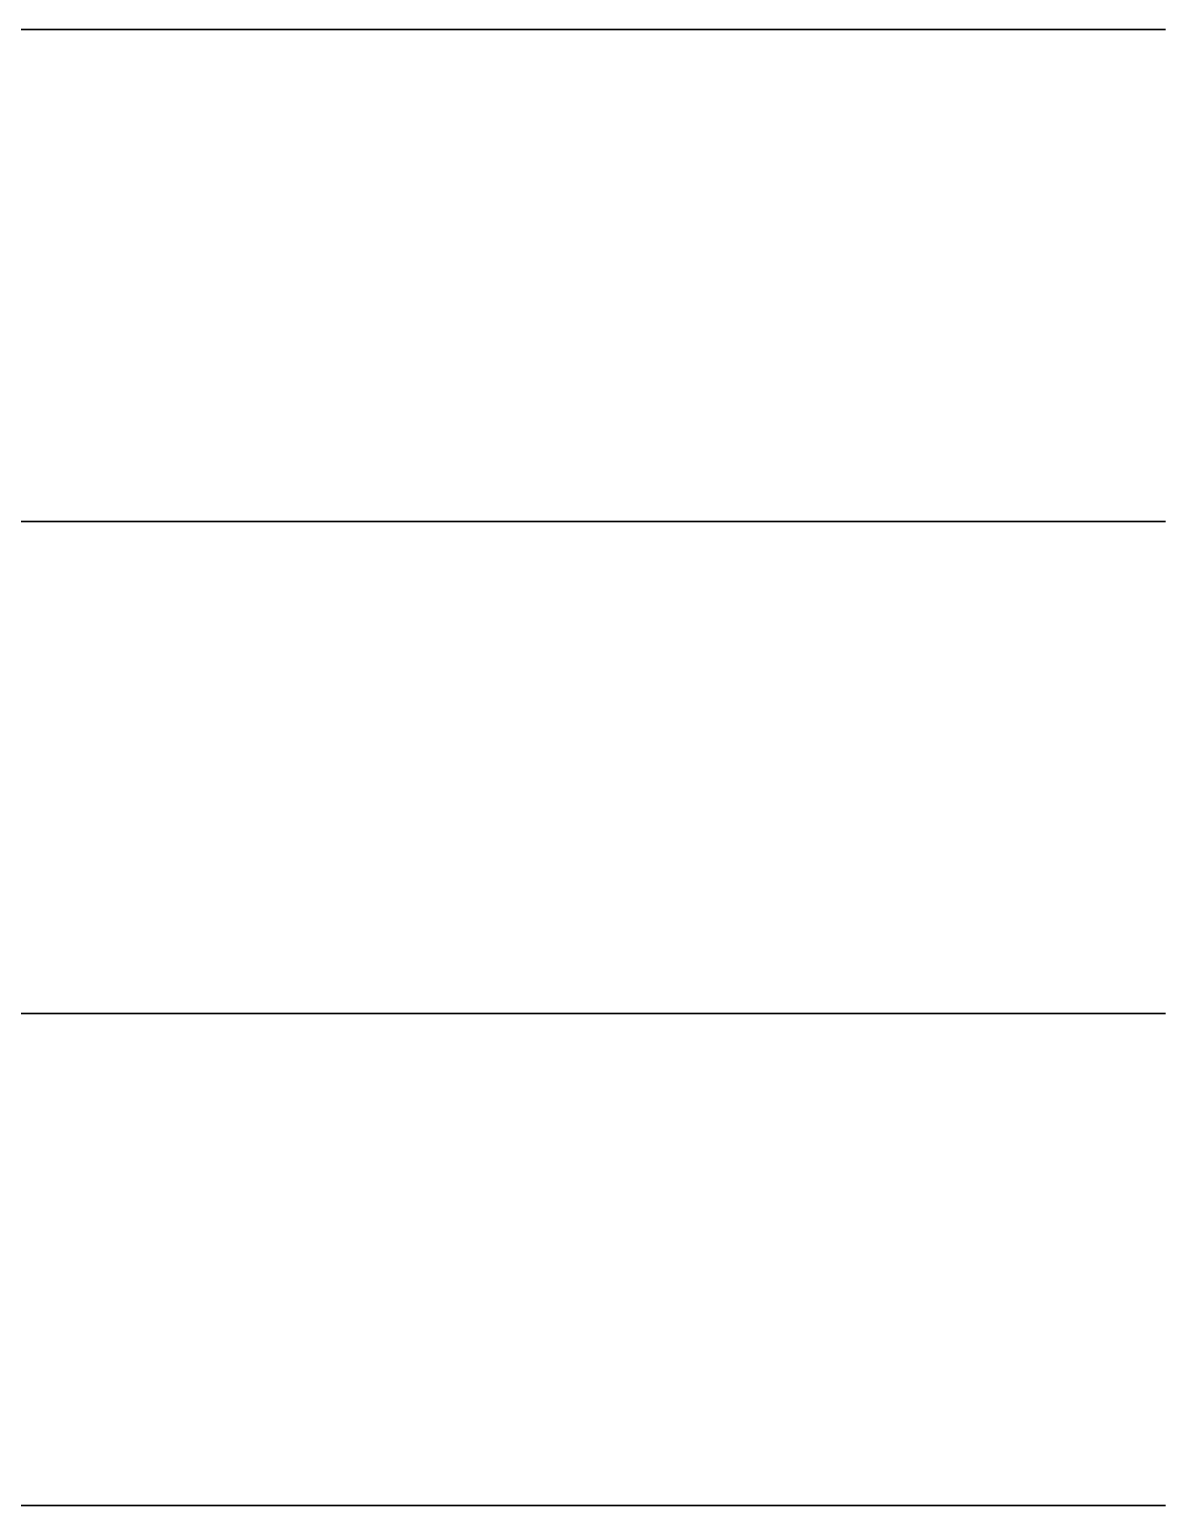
# Model space of a CAD drawing. Header units: metres. Extents: x 350990 to 353010, y 7455300 to 7456700.
# Drawn here: x 352779 to 353010, y 7456400 to 7456700 of the extents above; entities that cross this region are included whole.
import ezdxf

# ---------------------------------------------------------------- set-up
doc = ezdxf.new("R2010")
doc.units = ezdxf.units.M

msp = doc.modelspace()

# ---------------------------------------------------------------- linework, layer by layer
at = {"layer": 'BOC_P400N'}
msp.add_polyline3d([(352770, 7456400, 1278.515), (352780, 7456400, 1276.193), (352790, 7456400, 1273.758), (352800, 7456400, 1271.248), (352810, 7456400, 1268.713), (352820, 7456400, 1266.209), (352830, 7456400, 1263.74), (352840, 7456400, 1261.428), (352850, 7456400, 1259.336), (352860, 7456400, 1257.52), (352870, 7456400, 1256.029), (352880, 7456400, 1254.9), (352890, 7456400, 1254.154), (352900, 7456400, 1253.797), (352910, 7456400, 1253.816), (352920, 7456400, 1254.184), (352930, 7456400, 1254.855), (352940, 7456400, 1255.773), (352950, 7456400, 1256.87), (352960, 7456400, 1258.074), (352970, 7456400, 1259.309), (352980, 7456400, 1260.503), (352990, 7456400, 1261.591), (353000, 7456400, 1262.517)], dxfattribs=at)
at = {"layer": 'BOC_P500N'}
msp.add_polyline3d([(352770, 7456500, 1271.511), (352780, 7456500, 1271.003), (352790, 7456500, 1270.379), (352800, 7456500, 1269.669), (352810, 7456500, 1268.899), (352820, 7456500, 1268.091), (352830, 7456500, 1267.257), (352840, 7456500, 1266.404), (352850, 7456500, 1265.531), (352860, 7456500, 1264.635), (352870, 7456500, 1263.709), (352880, 7456500, 1262.745), (352890, 7456500, 1261.739), (352900, 7456500, 1260.687), (352910, 7456500, 1259.595), (352920, 7456500, 1258.472), (352930, 7456500, 1257.278), (352940, 7456500, 1256.093), (352950, 7456500, 1254.946), (352960, 7456500, 1253.868), (352970, 7456500, 1252.893), (352980, 7456500, 1252.051), (352990, 7456500, 1251.369), (353000, 7456500, 1250.869)], dxfattribs=at)
at = {"layer": 'BOC_P600N'}
msp.add_polyline3d([(352770, 7456600, 1256.198), (352780, 7456600, 1256.01), (352790, 7456600, 1255.668), (352800, 7456600, 1255.16), (352810, 7456600, 1254.478), (352820, 7456600, 1253.63), (352830, 7456600, 1252.632), (352840, 7456600, 1251.514), (352850, 7456600, 1250.317), (352860, 7456600, 1249.09), (352870, 7456600, 1247.887), (352880, 7456600, 1246.766), (352890, 7456600, 1245.784), (352900, 7456600, 1244.992), (352910, 7456600, 1244.436), (352920, 7456600, 1244.149), (352930, 7456600, 1244.152), (352940, 7456600, 1244.45), (352950, 7456600, 1245.037), (352960, 7456600, 1245.889), (352970, 7456600, 1246.974), (352980, 7456600, 1248.247), (352990, 7456600, 1249.66), (353000, 7456600, 1251.159)], dxfattribs=at)
at = {"layer": 'BOC_P700N'}
msp.add_polyline3d([(352770, 7456700, 1255.707), (352780, 7456700, 1254.494), (352790, 7456700, 1253.23), (352800, 7456700, 1251.928), (352810, 7456700, 1250.601), (352820, 7456700, 1248.581), (352830, 7456700, 1246.104), (352840, 7456700, 1243.744), (352850, 7456700, 1241.548), (352860, 7456700, 1239.552), (352870, 7456700, 1237.781), (352880, 7456700, 1236.248), (352890, 7456700, 1234.957), (352900, 7456700, 1233.902), (352910, 7456700, 1233.075), (352920, 7456700, 1232.461), (352930, 7456700, 1232.045), (352940, 7456700, 1231.815), (352950, 7456700, 1231.759), (352960, 7456700, 1231.87), (352970, 7456700, 1232.143), (352980, 7456700, 1232.579), (352990, 7456700, 1233.178), (353000, 7456700, 1233.945)], dxfattribs=at)
at = {"layer": 'BOLC_P400N'}
msp.add_polyline3d([(352770, 7456400, 1258.926), (352780, 7456400, 1257.423), (352790, 7456400, 1255.967), (352800, 7456400, 1254.585), (352810, 7456400, 1253.3), (352820, 7456400, 1252.123), (352830, 7456400, 1251.06), (352840, 7456400, 1250.11), (352850, 7456400, 1249.266), (352860, 7456400, 1248.514), (352870, 7456400, 1247.838), (352880, 7456400, 1246.9), (352890, 7456400, 1246.154), (352900, 7456400, 1245.797), (352910, 7456400, 1245.536), (352920, 7456400, 1244.978), (352930, 7456400, 1244.404), (352940, 7456400, 1243.811), (352950, 7456400, 1243.201), (352960, 7456400, 1242.58), (352970, 7456400, 1241.961), (352980, 7456400, 1241.36), (352990, 7456400, 1240.795), (353000, 7456400, 1240.287)], dxfattribs=at)
at = {"layer": 'BOLC_P500N'}
msp.add_polyline3d([(352770, 7456500, 1260.787), (352780, 7456500, 1258.792), (352790, 7456500, 1256.566), (352800, 7456500, 1254.169), (352810, 7456500, 1251.659), (352820, 7456500, 1249.093), (352830, 7456500, 1246.522), (352840, 7456500, 1243.989), (352850, 7456500, 1241.532), (352860, 7456500, 1239.183), (352870, 7456500, 1236.963), (352880, 7456500, 1234.888), (352890, 7456500, 1232.966), (352900, 7456500, 1231.2), (352910, 7456500, 1229.588), (352920, 7456500, 1228.124), (352930, 7456500, 1226.803), (352940, 7456500, 1225.618), (352950, 7456500, 1224.564), (352960, 7456500, 1223.638), (352970, 7456500, 1222.841), (352980, 7456500, 1222.176), (352990, 7456500, 1221.652), (353000, 7456500, 1221.28)], dxfattribs=at)
at = {"layer": 'BOLC_P600N'}
msp.add_polyline3d([(352770, 7456600, 1239.162), (352780, 7456600, 1237.192), (352790, 7456600, 1234.832), (352800, 7456600, 1232.153), (352810, 7456600, 1229.236), (352820, 7456600, 1226.162), (352830, 7456600, 1223.013), (352840, 7456600, 1219.872), (352850, 7456600, 1216.814), (352860, 7456600, 1213.908), (352870, 7456600, 1211.213), (352880, 7456600, 1208.778), (352890, 7456600, 1206.641), (352900, 7456600, 1204.826), (352910, 7456600, 1203.349), (352920, 7456600, 1202.211), (352930, 7456600, 1201.408), (352940, 7456600, 1200.924), (352950, 7456600, 1200.741), (352960, 7456600, 1200.834), (352970, 7456600, 1201.178), (352980, 7456600, 1201.748), (352990, 7456600, 1202.518), (353000, 7456600, 1203.467)], dxfattribs=at)
at = {"layer": 'BOLC_P700N'}
msp.add_polyline3d([(352770, 7456700, 1214.399), (352780, 7456700, 1213.08), (352790, 7456700, 1211.399), (352800, 7456700, 1209.407), (352810, 7456700, 1207.168), (352820, 7456700, 1204.754), (352830, 7456700, 1202.249), (352840, 7456700, 1199.737), (352850, 7456700, 1197.304), (352860, 7456700, 1195.035), (352870, 7456700, 1193.007), (352880, 7456700, 1191.289), (352890, 7456700, 1189.939), (352900, 7456700, 1189), (352910, 7456700, 1188.502), (352920, 7456700, 1188.457), (352930, 7456700, 1188.866), (352940, 7456700, 1189.711), (352950, 7456700, 1190.964), (352960, 7456700, 1192.586), (352970, 7456700, 1194.528), (352980, 7456700, 1196.735), (352990, 7456700, 1199.149), (353000, 7456700, 1201.711)], dxfattribs=at)
at = {"layer": 'BOX_P400N'}
msp.add_polyline3d([(352770, 7456400, 1236.862), (352780, 7456400, 1235.081), (352790, 7456400, 1233.588), (352800, 7456400, 1232.396), (352810, 7456400, 1231.491), (352820, 7456400, 1230.835), (352830, 7456400, 1230.373), (352840, 7456400, 1230.037), (352850, 7456400, 1229.76), (352860, 7456400, 1229.476), (352870, 7456400, 1229.132), (352880, 7456400, 1228.367), (352890, 7456400, 1227.635), (352900, 7456400, 1227.15), (352910, 7456400, 1226.653), (352920, 7456400, 1225.794), (352930, 7456400, 1224.906), (352940, 7456400, 1224.039), (352950, 7456400, 1223.241), (352960, 7456400, 1222.556), (352970, 7456400, 1222.018), (352980, 7456400, 1221.646), (352990, 7456400, 1221.444), (353000, 7456400, 1221.401)], dxfattribs=at)
at = {"layer": 'BOX_P500N'}
msp.add_polyline3d([(352770, 7456500, 1246.768), (352780, 7456500, 1243.757), (352790, 7456500, 1240.404), (352800, 7456500, 1236.791), (352810, 7456500, 1232.996), (352820, 7456500, 1229.095), (352830, 7456500, 1225.162), (352840, 7456500, 1221.268), (352850, 7456500, 1217.487), (352860, 7456500, 1213.889), (352870, 7456500, 1210.543), (352880, 7456500, 1207.514), (352890, 7456500, 1204.86), (352900, 7456500, 1202.628), (352910, 7456500, 1200.849), (352920, 7456500, 1199.54), (352930, 7456500, 1198.697), (352940, 7456500, 1198.296), (352950, 7456500, 1198.289), (352960, 7456500, 1198.613), (352970, 7456500, 1199.187), (352980, 7456500, 1199.917), (352990, 7456500, 1200.708), (353000, 7456500, 1201.463)], dxfattribs=at)
at = {"layer": 'BOX_P600N'}
msp.add_polyline3d([(352770, 7456600, 1216.878), (352780, 7456600, 1214.501), (352790, 7456600, 1211.592), (352800, 7456600, 1208.231), (352810, 7456600, 1204.518), (352820, 7456600, 1200.57), (352830, 7456600, 1196.52), (352840, 7456600, 1192.513), (352850, 7456600, 1188.702), (352860, 7456600, 1185.238), (352870, 7456600, 1182.266), (352880, 7456600, 1179.916), (352890, 7456600, 1178.294), (352900, 7456600, 1177.474), (352910, 7456600, 1177.495), (352920, 7456600, 1178.356), (352930, 7456600, 1180.013), (352940, 7456600, 1182.383), (352950, 7456600, 1185.346), (352960, 7456600, 1188.751), (352970, 7456600, 1192.43), (352980, 7456600, 1195.748), (352990, 7456600, 1196.518), (353000, 7456600, 1197.467)], dxfattribs=at)
at = {"layer": 'BOX_P700N'}
msp.add_polyline3d([(352770, 7456700, 1200.845), (352780, 7456700, 1197.398), (352790, 7456700, 1193.44), (352800, 7456700, 1189.06), (352810, 7456700, 1184.374), (352820, 7456700, 1179.523), (352830, 7456700, 1174.672), (352840, 7456700, 1170), (352850, 7456700, 1165.691), (352860, 7456700, 1161.922), (352870, 7456700, 1158.856), (352880, 7456700, 1156.631), (352890, 7456700, 1155.349), (352900, 7456700, 1155.067), (352910, 7456700, 1155.795), (352920, 7456700, 1157.496), (352930, 7456700, 1160.082), (352940, 7456700, 1163.421), (352950, 7456700, 1167.349), (352960, 7456700, 1171.671), (352970, 7456700, 1176.185), (352980, 7456700, 1180.683), (352990, 7456700, 1184.975), (353000, 7456700, 1188.894)], dxfattribs=at)
at = {"layer": 'PRO_P400N'}
msp.add_polyline3d([(352777.519, 7456400, 1060), (352780, 7456400, 1051.936), (352780.582, 7456400, 1050), (352783.928, 7456400, 1040), (352787.596, 7456400, 1030), (352790, 7456400, 1024.171), (352791.763, 7456400, 1020), (352796.62, 7456400, 1010), (352800, 7456400, 1003.931), (352802.322, 7456400, 1000), (352809.162, 7456400, 990), (352810, 7456400, 988.926), (352817.632, 7456400, 980), (352820, 7456400, 977.566), (352828.215, 7456400, 970), (352830, 7456400, 968.533), (352840, 7456400, 961.223), (352841.879, 7456400, 960), (352850, 7456400, 955.169), (352859.789, 7456400, 950), (352860, 7456400, 949.895), (352870, 7456400, 945.283), (352880, 7456400, 940.972), (352882.285, 7456400, 940), (352890, 7456400, 936.809), (352900, 7456400, 932.616), (352905.974, 7456400, 930), (352910, 7456400, 928.232), (352920, 7456400, 923.514), (352926.91, 7456400, 920), (352930, 7456400, 918.38), (352940, 7456400, 912.67), (352944.323, 7456400, 910), (352950, 7456400, 906.307), (352959.038, 7456400, 900), (352960, 7456400, 899.283), (352970, 7456400, 891.395), (352971.7, 7456400, 890), (352980, 7456400, 882.689), (352983.002, 7456400, 880), (352990, 7456400, 873.282), (352993.456, 7456400, 870), (353000, 7456400, 863.391), (353008.32, 7456400, 860), (353009.488, 7456400, 850), (353009.689, 7456400, 840), (353009.772, 7456400, 830), (353009.817, 7456400, 820), (353009.846, 7456400, 810), (353009.866, 7456400, 800), (353009.881, 7456400, 790), (353009.893, 7456400, 780), (353009.902, 7456400, 770), (353009.911, 7456400, 760), (353009.918, 7456400, 750), (353009.924, 7456400, 740), (353009.93, 7456400, 730), (353009.935, 7456400, 720), (353009.94, 7456400, 710), (353009.944, 7456400, 700), (353009.948, 7456400, 690), (353009.952, 7456400, 680), (353009.955, 7456400, 670), (353009.958, 7456400, 660), (353009.96, 7456400, 650), (353009.963, 7456400, 640), (353009.965, 7456400, 630), (353009.966, 7456400, 620), (353009.968, 7456400, 610), (353009.969, 7456400, 600), (353009.97, 7456400, 590), (353009.971, 7456400, 580), (353009.972, 7456400, 570), (353009.973, 7456400, 560), (353009.973, 7456400, 550), (353009.974, 7456400, 540), (353009.974, 7456400, 530), (353009.974, 7456400, 520), (353009.975, 7456400, 510), (353009.975, 7456400, 500), (353009.975, 7456400, 490), (353009.975, 7456400, 480), (353009.975, 7456400, 470), (353009.976, 7456400, 460), (353009.976, 7456400, 450), (353009.976, 7456400, 440), (353009.976, 7456400, 430), (353009.977, 7456400, 420), (353009.977, 7456400, 410), (353009.978, 7456400, 400), (353009.978, 7456400, 390), (353009.979, 7456400, 380), (353009.979, 7456400, 370), (353009.98, 7456400, 360), (353009.981, 7456400, 350), (353009.982, 7456400, 340), (353009.982, 7456400, 330), (353009.983, 7456400, 320), (353009.983, 7456400, 310), (353009.984, 7456400, 300), (353000, 7456400, 290.016), (352990, 7456400, 290.016), (352980, 7456400, 290.015), (352970, 7456400, 290.015), (352960, 7456400, 290.015), (352950, 7456400, 290.015), (352940, 7456400, 290.015), (352930, 7456400, 290.015), (352920, 7456400, 290.015), (352910, 7456400, 290.015), (352900, 7456400, 290.015), (352890, 7456400, 290.015), (352880, 7456400, 290.015), (352870, 7456400, 290.015), (352860, 7456400, 290.015), (352850, 7456400, 290.015), (352840, 7456400, 290.015), (352830, 7456400, 290.015), (352820, 7456400, 290.015), (352810, 7456400, 290.014), (352800, 7456400, 290.014), (352790, 7456400, 290.014), (352780, 7456400, 290.013), (352770, 7456400, 290.013)], dxfattribs=at)
at = {"layer": 'PRO_P500N'}
msp.add_polyline3d([(352775.915, 7456500, 1100), (352780, 7456500, 1094.871), (352783.457, 7456500, 1090), (352789.805, 7456500, 1080), (352790, 7456500, 1079.662), (352795.148, 7456500, 1070), (352800, 7456500, 1060.044), (352800.02, 7456500, 1060), (352804.416, 7456500, 1050), (352808.712, 7456500, 1040), (352810, 7456500, 1036.974), (352812.971, 7456500, 1030), (352817.442, 7456500, 1020), (352820, 7456500, 1014.625), (352822.301, 7456500, 1010), (352827.826, 7456500, 1000), (352830, 7456500, 996.464), (352834.338, 7456500, 990), (352840, 7456500, 982.675), (352842.297, 7456500, 980), (352850, 7456500, 972.12), (352852.323, 7456500, 970), (352860, 7456500, 963.711), (352865.061, 7456500, 960), (352870, 7456500, 956.656), (352880, 7456500, 950.431), (352880.7, 7456500, 950), (352890, 7456500, 944.475), (352897.681, 7456500, 940), (352900, 7456500, 938.652), (352910, 7456500, 932.514), (352913.884, 7456500, 930), (352920, 7456500, 925.864), (352928.102, 7456500, 920), (352930, 7456500, 918.515), (352940, 7456500, 910.003), (352940.003, 7456500, 910), (352949.628, 7456500, 900), (352950, 7456500, 899.554), (352957.352, 7456500, 890), (352960, 7456500, 885.915), (352963.598, 7456500, 880), (352968.614, 7456500, 870), (352970, 7456500, 866.614), (352972.6, 7456500, 860), (352975.863, 7456500, 850), (352978.709, 7456500, 840), (352980, 7456500, 835.153), (352981.374, 7456500, 830), (352984.164, 7456500, 820), (352987.437, 7456500, 810), (352990, 7456500, 803.692), (352991.574, 7456500, 800), (352997.013, 7456500, 790), (353000, 7456500, 785.719), (353008.158, 7456500, 780), (353009.319, 7456500, 770), (353009.61, 7456500, 760), (353009.739, 7456500, 750), (353009.811, 7456500, 740), (353009.855, 7456500, 730), (353009.885, 7456500, 720), (353009.906, 7456500, 710), (353009.921, 7456500, 700), (353009.933, 7456500, 690), (353009.942, 7456500, 680), (353009.949, 7456500, 670), (353009.954, 7456500, 660), (353009.958, 7456500, 650), (353009.962, 7456500, 640), (353009.964, 7456500, 630), (353009.967, 7456500, 620), (353009.968, 7456500, 610), (353009.97, 7456500, 600), (353009.971, 7456500, 590), (353009.972, 7456500, 580), (353009.972, 7456500, 570), (353009.973, 7456500, 560), (353009.973, 7456500, 550), (353009.973, 7456500, 540), (353009.973, 7456500, 530), (353009.973, 7456500, 520), (353009.972, 7456500, 510), (353009.972, 7456500, 500), (353009.972, 7456500, 490), (353009.971, 7456500, 480), (353009.971, 7456500, 470), (353009.971, 7456500, 460), (353009.97, 7456500, 450), (353009.97, 7456500, 440), (353009.971, 7456500, 430), (353009.971, 7456500, 420), (353009.971, 7456500, 410), (353009.972, 7456500, 400), (353009.973, 7456500, 390), (353009.974, 7456500, 380), (353009.975, 7456500, 370), (353009.976, 7456500, 360), (353009.977, 7456500, 350), (353009.978, 7456500, 340), (353009.979, 7456500, 330), (353009.98, 7456500, 320), (353009.981, 7456500, 310), (353009.982, 7456500, 300), (353000, 7456500, 290.018), (352990, 7456500, 290.018), (352980, 7456500, 290.018), (352970, 7456500, 290.017), (352960, 7456500, 290.017), (352950, 7456500, 290.017), (352940, 7456500, 290.018), (352930, 7456500, 290.018), (352920, 7456500, 290.018), (352910, 7456500, 290.018), (352900, 7456500, 290.018), (352890, 7456500, 290.018), (352880, 7456500, 290.018), (352870, 7456500, 290.018), (352860, 7456500, 290.018), (352850, 7456500, 290.018), (352840, 7456500, 290.017), (352830, 7456500, 290.017), (352820, 7456500, 290.017), (352810, 7456500, 290.016), (352800, 7456500, 290.016), (352790, 7456500, 290.016), (352780, 7456500, 290.015), (352770, 7456500, 290.015)], dxfattribs=at)
at = {"layer": 'PRO_P600N'}
msp.add_polyline3d([(352770, 7456600, 1085.779), (352779.666, 7456600, 1080), (352780, 7456600, 1079.769), (352790, 7456600, 1071.822), (352791.991, 7456600, 1070), (352800, 7456600, 1061.646), (352801.411, 7456600, 1060), (352809.021, 7456600, 1050), (352810, 7456600, 1048.521), (352815.357, 7456600, 1040), (352820, 7456600, 1032.075), (352821.194, 7456600, 1030), (352826.546, 7456600, 1020), (352830, 7456600, 1013.535), (352831.992, 7456600, 1010), (352837.901, 7456600, 1000), (352840, 7456600, 996.709), (352844.941, 7456600, 990), (352850, 7456600, 984.281), (352854.526, 7456600, 980), (352860, 7456600, 975.638), (352868.61, 7456600, 970), (352870, 7456600, 969.208), (352880, 7456600, 963.489), (352886.473, 7456600, 960), (352890, 7456600, 958.216), (352900, 7456600, 952.726), (352904.668, 7456600, 950), (352910, 7456600, 946.867), (352920, 7456600, 940.515), (352920.72, 7456600, 940), (352930, 7456600, 932.862), (352933.401, 7456600, 930), (352940, 7456600, 923.69), (352943.463, 7456600, 920), (352950, 7456600, 911.557), (352951.078, 7456600, 910), (352956.236, 7456600, 900), (352959.765, 7456600, 890), (352960, 7456600, 888.822), (352961.536, 7456600, 880), (352962.163, 7456600, 870), (352961.989, 7456600, 860), (352961.354, 7456600, 850), (352960.599, 7456600, 840), (352960.058, 7456600, 830), (352960.058, 7456600, 820), (352960.921, 7456600, 810), (352962.991, 7456600, 800), (352966.659, 7456600, 790), (352970, 7456600, 784.081), (352972.222, 7456600, 780), (352980, 7456600, 770.099), (352980.077, 7456600, 770), (352990, 7456600, 760.505), (352990.533, 7456600, 760), (353000, 7456600, 752.928), (353008.119, 7456600, 750), (353009.552, 7456600, 740), (353009.759, 7456600, 730), (353009.84, 7456600, 720), (353009.882, 7456600, 710), (353009.908, 7456600, 700), (353009.925, 7456600, 690), (353009.937, 7456600, 680), (353009.945, 7456600, 670), (353009.952, 7456600, 660), (353009.956, 7456600, 650), (353009.96, 7456600, 640), (353009.963, 7456600, 630), (353009.965, 7456600, 620), (353009.967, 7456600, 610), (353009.968, 7456600, 600), (353009.969, 7456600, 590), (353009.97, 7456600, 580), (353009.971, 7456600, 570), (353009.971, 7456600, 560), (353009.971, 7456600, 550), (353009.971, 7456600, 540), (353009.97, 7456600, 530), (353009.97, 7456600, 520), (353009.97, 7456600, 510), (353009.969, 7456600, 500), (353009.969, 7456600, 490), (353009.968, 7456600, 480), (353009.968, 7456600, 470), (353009.967, 7456600, 460), (353009.967, 7456600, 450), (353009.967, 7456600, 440), (353009.968, 7456600, 430), (353009.968, 7456600, 420), (353009.969, 7456600, 410), (353009.97, 7456600, 400), (353009.971, 7456600, 390), (353009.972, 7456600, 380), (353009.973, 7456600, 370), (353009.974, 7456600, 360), (353009.976, 7456600, 350), (353009.977, 7456600, 340), (353009.978, 7456600, 330), (353009.979, 7456600, 320), (353009.98, 7456600, 310), (353009.981, 7456600, 300), (353000, 7456600, 290.019), (352990, 7456600, 290.019), (352980, 7456600, 290.019), (352970, 7456600, 290.019), (352960, 7456600, 290.019), (352950, 7456600, 290.019), (352940, 7456600, 290.019), (352930, 7456600, 290.019), (352920, 7456600, 290.02), (352910, 7456600, 290.02), (352900, 7456600, 290.02), (352890, 7456600, 290.02), (352880, 7456600, 290.02), (352870, 7456600, 290.02), (352860, 7456600, 290.02), (352850, 7456600, 290.02), (352840, 7456600, 290.019), (352830, 7456600, 290.019), (352820, 7456600, 290.019), (352810, 7456600, 290.018), (352800, 7456600, 290.018), (352790, 7456600, 290.017), (352780, 7456600, 290.017), (352770, 7456600, 290.016)], dxfattribs=at)
at = {"layer": 'PRO_P700N'}
msp.add_polyline3d([(352774.535, 7456700, 880), (352780, 7456700, 875.782), (352788.602, 7456700, 870), (352790, 7456700, 869.121), (352800, 7456700, 863.853), (352808.961, 7456700, 860), (352810, 7456700, 859.566), (352820, 7456700, 856.556), (352830, 7456700, 854.681), (352840, 7456700, 854.153), (352850, 7456700, 855.256), (352860, 7456700, 858.322), (352863.436, 7456700, 860), (352870, 7456700, 864.018), (352877.36, 7456700, 870), (352880, 7456700, 872.688), (352886.72, 7456700, 880), (352890, 7456700, 884.245), (352895.029, 7456700, 890), (352900, 7456700, 896.02), (352904.852, 7456700, 900), (352910, 7456700, 903.862), (352920, 7456700, 906.402), (352930, 7456700, 904.318), (352937.114, 7456700, 900), (352940, 7456700, 898.095), (352947.275, 7456700, 890), (352950, 7456700, 886.564), (352953.645, 7456700, 880), (352958.441, 7456700, 870), (352960, 7456700, 866.365), (352962.095, 7456700, 860), (352965.21, 7456700, 850), (352968.402, 7456700, 840), (352970, 7456700, 835.482), (352971.618, 7456700, 830), (352975.106, 7456700, 820), (352979.432, 7456700, 810), (352980, 7456700, 808.936), (352984.27, 7456700, 800), (352990, 7456700, 790.659), (352990.377, 7456700, 790), (352997.471, 7456700, 780), (353000, 7456700, 777.129), (353009.031, 7456700, 770), (353009.6, 7456700, 760), (353009.757, 7456700, 750), (353009.83, 7456700, 740), (353009.871, 7456700, 730), (353009.897, 7456700, 720), (353009.914, 7456700, 710), (353009.927, 7456700, 700), (353009.936, 7456700, 690), (353009.943, 7456700, 680), (353009.948, 7456700, 670), (353009.953, 7456700, 660), (353009.956, 7456700, 650), (353009.959, 7456700, 640), (353009.961, 7456700, 630), (353009.962, 7456700, 620), (353009.963, 7456700, 610), (353009.964, 7456700, 600), (353009.965, 7456700, 590), (353009.965, 7456700, 580), (353009.966, 7456700, 570), (353009.966, 7456700, 560), (353009.966, 7456700, 550), (353009.966, 7456700, 540), (353009.965, 7456700, 530), (353009.965, 7456700, 520), (353009.965, 7456700, 510), (353009.965, 7456700, 500), (353009.965, 7456700, 490), (353009.965, 7456700, 480), (353009.965, 7456700, 470), (353009.966, 7456700, 460), (353009.966, 7456700, 450), (353009.967, 7456700, 440), (353009.968, 7456700, 430), (353009.969, 7456700, 420), (353009.97, 7456700, 410), (353009.971, 7456700, 400), (353009.972, 7456700, 390), (353009.973, 7456700, 380), (353009.975, 7456700, 370), (353009.976, 7456700, 360), (353009.977, 7456700, 350), (353009.977, 7456700, 340), (353009.978, 7456700, 330), (353009.979, 7456700, 320), (353009.98, 7456700, 310), (353009.98, 7456700, 300), (353000, 7456700, 290.02), (352990, 7456700, 290.02), (352980, 7456700, 290.02), (352970, 7456700, 290.02), (352960, 7456700, 290.02), (352950, 7456700, 290.02), (352940, 7456700, 290.02), (352930, 7456700, 290.02), (352920, 7456700, 290.02), (352910, 7456700, 290.02), (352900, 7456700, 290.02), (352890, 7456700, 290.02), (352880, 7456700, 290.02), (352870, 7456700, 290.02), (352860, 7456700, 290.02), (352850, 7456700, 290.02), (352840, 7456700, 290.02), (352830, 7456700, 290.02), (352820, 7456700, 290.019), (352810, 7456700, 290.019), (352800, 7456700, 290.019), (352790, 7456700, 290.018), (352780, 7456700, 290.018), (352770, 7456700, 290.017)], dxfattribs=at)
at = {"layer": 'TOH_P400N'}
msp.add_polyline3d([(352770, 7456400, 1193.993), (352780, 7456400, 1192.288), (352790, 7456400, 1190.748), (352800, 7456400, 1189.424), (352810, 7456400, 1188.356), (352820, 7456400, 1187.577), (352830, 7456400, 1187.105), (352840, 7456400, 1186.948), (352850, 7456400, 1187.102), (352860, 7456400, 1187.551), (352870, 7456400, 1188.267), (352880, 7456400, 1188.891), (352890, 7456400, 1189.848), (352900, 7456400, 1191.291), (352910, 7456400, 1192.874), (352920, 7456400, 1194.137), (352930, 7456400, 1195.286), (352940, 7456400, 1196.235), (352950, 7456400, 1196.895), (352960, 7456400, 1197.185), (352970, 7456400, 1197.034), (352980, 7456400, 1196.383), (352990, 7456400, 1195.196), (353000, 7456400, 1193.457)], dxfattribs=at)
at = {"layer": 'TOH_P500N'}
msp.add_polyline3d([(352770, 7456500, 1212.501), (352780, 7456500, 1208.95), (352790, 7456500, 1204.312), (352800, 7456500, 1198.76), (352810, 7456500, 1192.509), (352820, 7456500, 1185.81), (352830, 7456500, 1178.934), (352840, 7456500, 1172.165), (352850, 7456500, 1165.783), (352860, 7456500, 1160.05), (352870, 7456500, 1155.196), (352880, 7456500, 1151.403), (352890, 7456500, 1148.798), (352900, 7456500, 1147.445), (352910, 7456500, 1147.336), (352920, 7456500, 1148.395), (352930, 7456500, 1150.481), (352940, 7456500, 1153.395), (352950, 7456500, 1156.895), (352960, 7456500, 1160.708), (352970, 7456500, 1164.547), (352980, 7456500, 1168.132), (352990, 7456500, 1171.209), (353000, 7456500, 1173.562)], dxfattribs=at)
at = {"layer": 'TOH_P600N'}
msp.add_polyline3d([(352770, 7456600, 1189.301), (352780, 7456600, 1187.496), (352790, 7456600, 1184.713), (352800, 7456600, 1181.069), (352810, 7456600, 1176.728), (352820, 7456600, 1171.896), (352830, 7456600, 1166.812), (352840, 7456600, 1161.738), (352850, 7456600, 1156.943), (352860, 7456600, 1152.688), (352870, 7456600, 1149.211), (352880, 7456600, 1146.711), (352890, 7456600, 1145.334), (352900, 7456600, 1145.168), (352910, 7456600, 1146.228), (352920, 7456600, 1148.461), (352930, 7456600, 1151.746), (352940, 7456600, 1155.899), (352950, 7456600, 1160.69), (352960, 7456600, 1165.852), (352970, 7456600, 1171.101), (352980, 7456600, 1175.703), (352990, 7456600, 1177.391), (353000, 7456600, 1178.834)], dxfattribs=at)
at = {"layer": 'TOH_P700N'}
msp.add_polyline3d([(352770, 7456700, 1175.636), (352780, 7456700, 1173.934), (352790, 7456700, 1171.983), (352800, 7456700, 1169.847), (352810, 7456700, 1167.612), (352820, 7456700, 1165.38), (352830, 7456700, 1163.269), (352840, 7456700, 1160), (352850, 7456700, 1155.691), (352860, 7456700, 1151.922), (352870, 7456700, 1148.856), (352880, 7456700, 1146.631), (352890, 7456700, 1145.349), (352900, 7456700, 1145.067), (352910, 7456700, 1145.795), (352920, 7456700, 1147.496), (352930, 7456700, 1150.082), (352940, 7456700, 1153.421), (352950, 7456700, 1157.349), (352960, 7456700, 1161.671), (352970, 7456700, 1166.185), (352980, 7456700, 1170.683), (352990, 7456700, 1174.975), (353000, 7456700, 1178.894)], dxfattribs=at)
at = {"layer": 'TOPO_P400N'}
msp.add_polyline3d([(352770, 7456400, 1285.692), (352780, 7456400, 1284.343), (352790, 7456400, 1282.993), (352800, 7456400, 1281.654), (352810, 7456400, 1280.334), (352820, 7456400, 1279.041), (352830, 7456400, 1277.783), (352840, 7456400, 1276.567), (352850, 7456400, 1275.398), (352860, 7456400, 1274.28), (352870, 7456400, 1273.218), (352880, 7456400, 1272.214), (352890, 7456400, 1271.27), (352900, 7456400, 1270.388), (352910, 7456400, 1269.568), (352920, 7456400, 1268.81), (352930, 7456400, 1268.115), (352940, 7456400, 1267.481), (352950, 7456400, 1266.907), (352960, 7456400, 1266.391), (352970, 7456400, 1265.933), (352980, 7456400, 1265.531), (352990, 7456400, 1265.183), (353000, 7456400, 1264.886)], dxfattribs=at)
at = {"layer": 'TOPO_P500N'}
msp.add_polyline3d([(352770, 7456500, 1278.534), (352780, 7456500, 1278.412), (352790, 7456500, 1278.212), (352800, 7456500, 1277.933), (352810, 7456500, 1277.575), (352820, 7456500, 1277.139), (352830, 7456500, 1276.627), (352840, 7456500, 1276.042), (352850, 7456500, 1275.388), (352860, 7456500, 1274.668), (352870, 7456500, 1273.889), (352880, 7456500, 1273.057), (352890, 7456500, 1272.179), (352900, 7456500, 1271.263), (352910, 7456500, 1270.318), (352920, 7456500, 1269.353), (352930, 7456500, 1268.379), (352940, 7456500, 1267.405), (352950, 7456500, 1266.444), (352960, 7456500, 1265.505), (352970, 7456500, 1264.601), (352980, 7456500, 1263.741), (352990, 7456500, 1262.939), (353000, 7456500, 1262.202)], dxfattribs=at)
at = {"layer": 'TOPO_P600N'}
msp.add_polyline3d([(352770, 7456600, 1259.248), (352780, 7456600, 1258.724), (352790, 7456600, 1258.183), (352800, 7456600, 1257.631), (352810, 7456600, 1257.073), (352820, 7456600, 1256.516), (352830, 7456600, 1255.968), (352840, 7456600, 1255.434), (352850, 7456600, 1254.923), (352860, 7456600, 1254.442), (352870, 7456600, 1253.999), (352880, 7456600, 1253.6), (352890, 7456600, 1253.254), (352900, 7456600, 1252.967), (352910, 7456600, 1252.745), (352920, 7456600, 1252.596), (352930, 7456600, 1252.525), (352940, 7456600, 1252.535), (352950, 7456600, 1252.632), (352960, 7456600, 1252.819), (352970, 7456600, 1253.096), (352980, 7456600, 1253.466), (352990, 7456600, 1253.928), (353000, 7456600, 1254.481)], dxfattribs=at)
at = {"layer": 'TOPO_P700N'}
msp.add_polyline3d([(352770, 7456700, 1257.707), (352780, 7456700, 1256.494), (352790, 7456700, 1255.23), (352800, 7456700, 1253.928), (352810, 7456700, 1252.601), (352820, 7456700, 1251.264), (352830, 7456700, 1249.931), (352840, 7456700, 1248.616), (352850, 7456700, 1247.335), (352860, 7456700, 1246.102), (352870, 7456700, 1244.932), (352880, 7456700, 1243.838), (352890, 7456700, 1242.834), (352900, 7456700, 1241.932), (352910, 7456700, 1241.143), (352920, 7456700, 1240.477), (352930, 7456700, 1239.943), (352940, 7456700, 1239.547), (352950, 7456700, 1239.295), (352960, 7456700, 1239.191), (352970, 7456700, 1239.236), (352980, 7456700, 1239.431), (352990, 7456700, 1239.773), (353000, 7456700, 1240.259)], dxfattribs=at)

doc.saveas('drawing.dxf')
